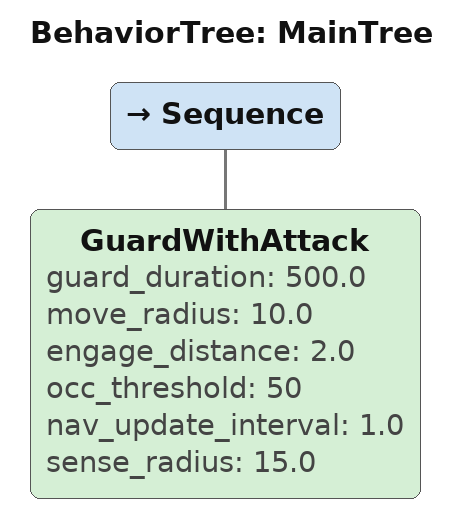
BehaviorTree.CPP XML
<?xml version="1.0" encoding="UTF-8"?>
<root BTCPP_format="4" main_tree_to_execute="MainTree">
    <BehaviorTree ID="MainTree">
        <Sequence>
            <GuardWithAttack guard_duration="500.0" move_radius="10.0" engage_distance="2.0" occ_threshold="50" nav_update_interval="1.0" sense_radius="15.0"/>
        </Sequence>
    </BehaviorTree>

</root>
